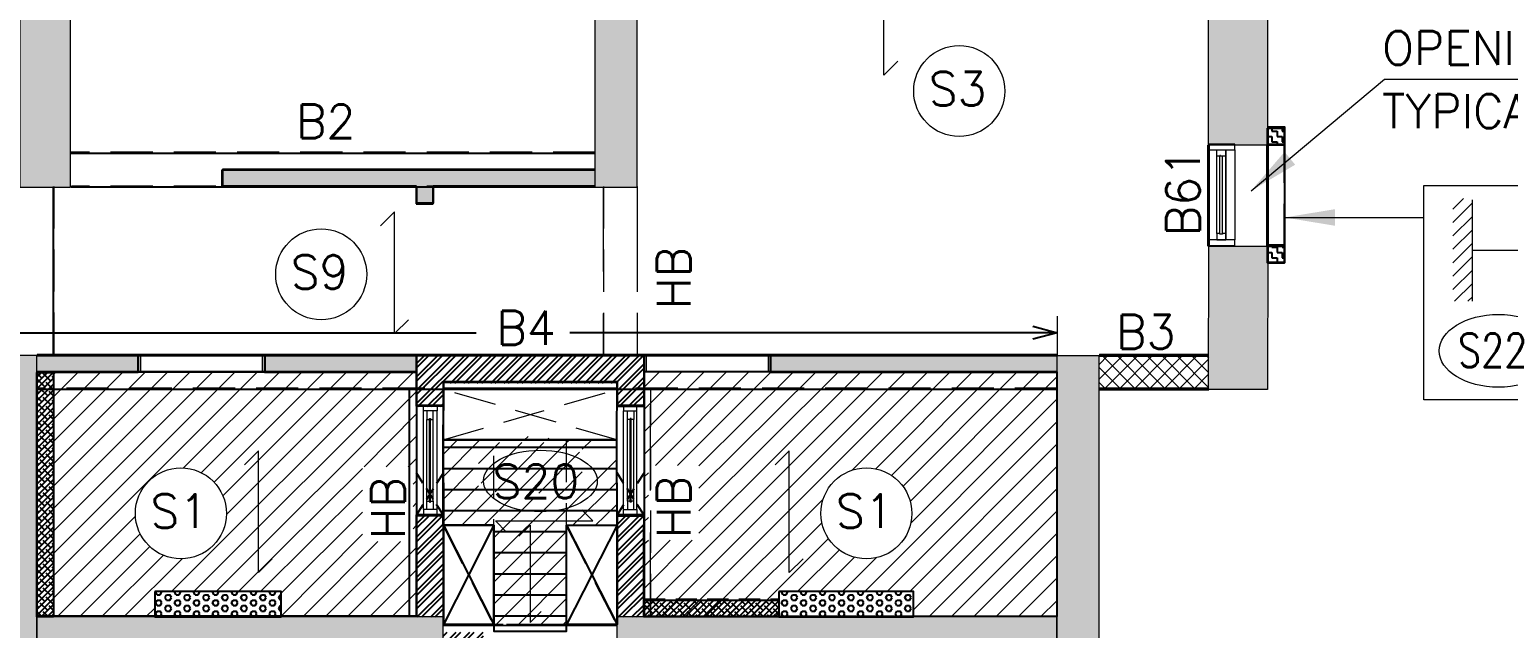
# Model space of a CAD drawing. Header units: millimetres. Extents: x 1181448 to 1317632, y -5734806 to -5633961.
# Drawn here: x 1298547 to 1307318, y -5698325 to -5694772 of the extents above; entities that cross this region are included whole.
import ezdxf

# ---------------------------------------------------------------- set-up
doc = ezdxf.new("R2010")
doc.units = ezdxf.units.MM
doc.header["$LTSCALE"] = 1000
doc.header["$MEASUREMENT"] = 0
for name, pattern in [('1', [0]), ('2BHK-A - BACK$0$HIDDEN', [0.375, 0.25, -0.125]), ('AUDIT_D_120904163729-0', [0]), ('DASHED', [0.75, 0.5, -0.25]), ('HIDDEN', [0.375, 0.25, -0.125]), ('T 10_TYPICAL ELEVATION$0$AUDIT_D_120904163729-0', [0]), ('T8(T9 IS SIMILAR) - TYPICAL FLOOR ELEVATION$0$AUDIT_D_120904163729-0', [0]), ('T8(T9 IS SIMILAR) - TYPICAL FLOOR ELEVATION$0$HIDDEN', [0.375, 0.25, -0.125]), ('T8(T9 IS SIMILAR)$0$$0$HIDDEN', [0.375, 0.25, -0.125]), ('T8(T9 IS SIMILAR)$0$HIDDEN', [0.375, 0.25, -0.125])]:
    doc.linetypes.add(name, pattern=pattern)
doc.layers.get('0').update_dxf_attribs({"linetype": 'AUDIT_D_120904163729-0'})
for name, color, linetype in [('100 MM THK. NON-STRUCTURAL WALL', 134, 'Continuous'), ('100 MM THK. NON-STRUCTURAL WALL FOR LEDGE WALL BELOW WASHBASIN COUNTER', 47, 'Continuous'), ('150 MM THK. BLOCK WORK.', 223, 'Continuous'), ('2BHK-A - BACK$0$A-TOI SUNK 50MM', 8, 'Continuous'), ('2BHK-A - BACK$0$CUT-OUT', 49, 'Continuous'), ('2BHK-A - BACK$0$LEDGE WALL', 5, 'Continuous'), ('A_dim', 1, 'Continuous'), ('S-BEAM', 20, 'Continuous'), ('SCPL-BEAMS NO.', 7, 'Continuous'), ('T 10_TYPICAL ELEVATION$0$A-WALL-FEATURES', 6, 'T 10_TYPICAL ELEVATION$0$AUDIT_D_120904163729-0'), ('T8(T9 IS SIMILAR) - TYPICAL FLOOR ELEVATION$0$A-WALL-FEATURES', 6, 'T8(T9 IS SIMILAR) - TYPICAL FLOOR ELEVATION$0$AUDIT_D_120904163729-0'), ('T8(T9 IS SIMILAR)$0$S-BEAM', 20, 'T8(T9 IS SIMILAR)$0$$0$HIDDEN'), ('TYPICAL FLOOR ARCH', 251, 'AUDIT_D_120904163729-0')]:
    doc.layers.add(name, color=color, linetype=linetype)
for name, color, linetype, lineweight in [('160 THK. STRUCT WALL', 7, 'Continuous', 15), ('200 THK. NON-STRUCT WALL -1', 6, 'Continuous', 15), ('2BHK-A - BACK$0$a-TOI-fixtures', 251, 'Continuous', 0), ('2BHK-A - BACK$0$A-WALL- 160', 6, 'Continuous', 30), ('2BHK-A - BACK$0$Ventilator', 5, 'Continuous', 0), ('2BHK-A - BACK$0$Window', 4, 'Continuous', 20), ('S-CUTOUT', 8, 'Continuous', 15), ('S-HATCH', 8, 'Continuous', 9), ('SCPL BEAM', 20, 'Continuous', 13), ('SCPL_DIM', 9, 'Continuous', 5), ('SCPL_SLAB MARK', 72, 'Continuous', 20), ('T8(T9 IS SIMILAR)$0$SCPL BEAM', 191, 'T8(T9 IS SIMILAR)$0$$0$HIDDEN', 13)]:
    doc.layers.add(name, color=color, linetype=linetype, lineweight=lineweight)
for name, color, linetype, true_color in [('160MM THK.NON-STRUCTURAL WALLS', 7, 'Continuous', 0xea7b62), ('WALL - 0.16 thk STRUCTURAL', 7, '1', 0x24ffc8), ('WALL - 0.20 thk STRUCTURAL', 7, 'Continuous', 0xa60727)]:
    doc.layers.add(name, color=color, linetype=linetype, true_color=true_color)
doc.layers.add('WALL OPENING', color=7, linetype='Continuous', lineweight=40, true_color=0xe6e600)
doc.styles.add('ROMANS', font='romans.shx', dxfattribs={"width": 0.85})
doc.styles.add('SCPL', font='romans.shx')
doc.dimstyles.new('SCPL', dxfattribs={"dimscale": 0, "dimtxt": 300, "dimasz": 300, "dimexe": 100, "dimexo": 200, "dimgap": 150, "dimtad": 0, "dimdec": 0, "dimzin": 1, "dimdsep": 46, "dimtxsty": 'SCPL', "dimcen": 150, "dimclrd": 1, "dimclre": 2, "dimclrt": 5, "dimadec": 3, "dimazin": 0, "dimtfac": 1, "dimtdec": 0, "dimtofl": 0, "dimtmove": 2, "dimatfit": 3, "dimfxl": 0, "dimtolj": 1, "dimtzin": 0, "dimlwd": 15, "dimlwe": 13, "dimarcsym": 0})
doc.dimstyles.new('SCPL-DIM-150', dxfattribs={"dimscale": 100, "dimtxt": 2.25, "dimasz": 1.45, "dimexe": 1, "dimexo": 1, "dimgap": 1, "dimtad": 1, "dimdec": 0, "dimzin": 0, "dimdsep": 46, "dimtxsty": 'ROMANS', "dimblk": 'OPEN30', "dimcen": 0.09, "dimclrd": 256, "dimclre": 256, "dimclrt": 7, "dimadec": 0, "dimazin": 0, "dimtfac": 1, "dimtdec": 0, "dimtofl": 0, "dimtmove": 0, "dimatfit": 3, "dimldrblk": 'OPEN30', "dimfxl": 1, "dimtolj": 1, "dimtzin": 0, "dimarcsym": 0})
pattern_1 = [(45, (-19851.51455706358, -9013.513251274824), (-17.67766952966369, 17.67766952966369), []), (135, (-19851.51455706358, -9013.513251274824), (-53.03300858899106, 17.67766952966369), [62.5, -37.5])]
pattern_2 = [(45.00000000000001, (-1203933.583910257, 5720355.632470995), (-39.77475644174329, 39.7747564417433), []), (45.00000000000001, (-1203907.067405999, 5720355.632470995), (-39.77475644174329, 39.7747564417433), [])]
pattern_3 = [(9.213864076586625e-15, (-1203933.583910257, 5720355.632470995), (0, 32.47595264191645), [18.75, -37.5]), (119.9999999999999, (-1203933.583910257, 5720355.632470995), (-28.125, -16.23797632095822), [18.74999999999994, -37.49999999999988]), (59.99999999999999, (-1203914.833910257, 5720355.632470995), (-28.125, 16.23797632095823), [18.75, -37.5])]
pattern_4 = [(45, (206689697.0589429, 159341505.5749756), (-66.29126073623883, 66.29126073623884), [])]

# ---------------------------------------------------------------- blocks, each defined once
blk = doc.blocks.new('2BHK-A - BACK$0$V1')
at = {"layer": '2BHK-A - BACK$0$Ventilator'}
for p, q in [((1139453.9029181, -5700057.068097493), (1140103.9029181, -5700057.068097493)), ((1139453.9029181, -5700217.068097493), (1140103.9029181, -5700217.068097493))]:
    blk.add_line(p, q, dxfattribs=at)
at = {"layer": '2BHK-A - BACK$0$Ventilator', "color": 8}
for p, q in [((1139486.9029181, -5700094.568097493), (1140070.9029181, -5700094.568097493)), ((1139536.9029181, -5700118.318097493), (1140020.9029181, -5700118.318097493)), ((1139536.9029181, -5700155.818097493), (1140020.9029181, -5700155.818097493)), ((1139486.9029181, -5700174.568097493), (1140070.9029181, -5700174.568097493))]:
    blk.add_line(p, q, dxfattribs=at)
at = {"layer": '2BHK-A - BACK$0$Ventilator', "color": 5}
for p, q in [((1139536.9029181, -5700134.068097493), (1140020.9029181, -5700134.068097493)), ((1139536.9029181, -5700140.068097493), (1140020.9029181, -5700140.068097493))]:
    blk.add_line(p, q, dxfattribs=at)
at = {"layer": '2BHK-A - BACK$0$Ventilator', "color": 4}
for points in [[(1139453.9029181, -5700094.568097493), (1139486.9029181, -5700094.568097493), (1139486.9029181, -5700174.568097493), (1139453.9029181, -5700174.568097493)], [(1139536.9029181, -5700134.068097493), (1139536.9029181, -5700118.318097493), (1139486.9029181, -5700118.318097493), (1139486.9029181, -5700155.818097493), (1139536.9029181, -5700155.818097493), (1139536.9029181, -5700140.068097493), (1139530.9029181, -5700140.068097493), (1139530.9029181, -5700134.068097493)], [(1140020.9029181, -5700134.068097493), (1140020.9029181, -5700118.318097493), (1140070.9029181, -5700118.318097493), (1140070.9029181, -5700155.818097493), (1140020.9029181, -5700155.818097493), (1140020.9029181, -5700140.068097493), (1140026.9029181, -5700140.068097493), (1140026.9029181, -5700134.068097493)], [(1140103.9029181, -5700094.568097493), (1140070.9029181, -5700094.568097493), (1140070.9029181, -5700174.568097493), (1140103.9029181, -5700174.568097493)]]:
    blk.add_lwpolyline(points, close=True, dxfattribs=at)
blk = doc.blocks.new('GGS')
at = {"layer": '2BHK-A - BACK$0$CUT-OUT', "linetype": 'ByBlock'}
h = blk.add_hatch(dxfattribs=at)
h.set_pattern_fill('ANSI31', color=8, scale=1000, angle=135)
h.set_pattern_definition([(180, (4.656612873077393e-09, 0), (-2.131628207280301e-14, -125), [])])
h.paths.add_polyline_path([(-206560741.4006249, -159296087.6287505), (-206561771.3030983, -159296087.6287505), (-206561768.9462488, -159296593.5370056), (-206561469.7474591, -159296593.5370056), (-206561469.7474588, -159297223.1114444), (-206561039.8444121, -159297223.1114444), (-206561039.0432788, -159296593.5370027), (-206560739.8444014, -159296593.5370056)])
at = {"color": 8, "linetype": '2BHK-A - BACK$0$HIDDEN', "ltscale": 0.3}
for p, q in [((-206561769.5271991, -159296282.9310749, 0.6104387995018037), (-206561929.5271991, -159296532.9310749)), ((-206561769.5271991, -159296533.0330442), (-206561929.5271991, -159296282.9310749, 0.6104387995018037)), ((-206560579.6247257, -159296282.9310749, 0.6104387995018037), (-206560739.6247257, -159296532.9310749)), ((-206560579.6247257, -159296533.0330442), (-206560739.6247257, -159296282.9310749, 0.6104387995018037))]:
    blk.add_line(p, q, dxfattribs=at)
at = {"layer": '2BHK-A - BACK$0$A-TOI SUNK 50MM', "color": 8}
for p, q in [((-206562829.2544617, -159295582.9305844), (-206563579.2544617, -159295582.9305844)), ((-206559829.6247257, -159295582.9305844), (-206560579.6247257, -159295582.9305844)), ((-206562829.2544617, -159295682.9305844), (-206563579.2544617, -159295682.9305844)), ((-206559829.6247257, -159295682.9305844), (-206560579.6247257, -159295682.9305844))]:
    blk.add_line(p, q, dxfattribs=at)
for points in [[(-206564179.277565, -159295682.9305844), (-206561929.5271991, -159295682.9305844), (-206561929.5271991, -159297133.3812493), (-206564179.7150141, -159297133.3812493)], [(-206558129.598855, -159295682.9305844), (-206560579.6247257, -159295682.9305844), (-206560579.6247257, -159297132.9301992), (-206558129.598855, -159297132.9300584)]]:
    blk.add_lwpolyline(points, close=True, dxfattribs=at)
at = {"layer": '2BHK-A - BACK$0$a-TOI-fixtures', "color": 8, "elevation": 0.6104387995018037}
for points in [[(-206563564.2544617, -159295682.9305844), (-206563564.2544617, -159295582.9305844), (-206563579.2544617, -159295582.9305844), (-206563579.2544617, -159295682.9305844)], [(-206562829.2544617, -159295682.9305844), (-206562829.2544617, -159295582.9305844), (-206562844.2544617, -159295582.9305844), (-206562844.2544617, -159295682.9305844)]]:
    blk.add_lwpolyline(points, close=True, dxfattribs=at)
at = {"layer": '2BHK-A - BACK$0$a-TOI-fixtures', "color": 8}
for points in [[(-206560564.6247257, -159295682.9305844), (-206560564.6247257, -159295582.9305844), (-206560579.6247257, -159295582.9305844), (-206560579.6247257, -159295682.9305844)], [(-206559829.6247257, -159295682.9305844), (-206559829.6247257, -159295582.9305844), (-206559844.6247257, -159295582.9305844), (-206559844.6247257, -159295682.9305844)]]:
    blk.add_lwpolyline(points, close=True, dxfattribs=at)
at = {"layer": '2BHK-A - BACK$0$A-WALL- 160', "color": 8, "linetype": 'ByBlock'}
for p, q in [((-206560870.0643615, -159294482.9311752), (-206563079.6106684, -159294482.9305844)), ((-206563079.6106684, -159294582.9305844), (-206563079.6106684, -159294482.9305844)), ((-206561929.5271991, -159294582.9305844), (-206563079.6106684, -159294582.9305844)), ((-206561929.5271991, -159294582.9305844), (-206561929.5271991, -159294682.9305844)), ((-206560870.0655416, -159294582.9311752), (-206561829.5271991, -159294582.9305844)), ((-206561829.5271991, -159294682.9305844), (-206561829.5271991, -159294582.9305844)), ((-206561929.5271991, -159294682.9305844), (-206561829.5271991, -159294682.9305844)), ((-206563579.2544617, -159295582.9305844), (-206564179.2777588, -159295582.9305844)), ((-206563579.2544617, -159295582.9305844), (-206563579.2544617, -159295682.9305844)), ((-206561769.5271991, -159295582.9305844), (-206562829.2544617, -159295582.9305844)), ((-206562829.2544617, -159295582.9305844), (-206562829.2544617, -159295682.9305844)), ((-206560579.6247257, -159295582.9305844), (-206561929.5271991, -159295582.9305844)), ((-206561929.5271991, -159295582.9305844), (-206561929.5271991, -159295882.9310749)), ((-206560579.6247257, -159295582.9305844), (-206560579.6247257, -159295882.9310749)), ((-206558129.5990488, -159295582.9305844), (-206559829.6247257, -159295582.9305844)), ((-206559829.6247257, -159295582.9305844), (-206559829.6247257, -159295682.9305844)), ((-206557229.5598727, -159295582.9305844), (-206557879.282561, -159295582.931355)), ((-206563579.2544617, -159295682.9305844), (-206564179.2762079, -159295682.9305844)), ((-206561929.5271991, -159295682.9305844), (-206562829.2544617, -159295682.9305844)), ((-206558129.5990488, -159295682.9305844), (-206559829.6247257, -159295682.9305844)), ((-206561769.5271991, -159295742.9305844), (-206561769.5271991, -159295882.9310749)), ((-206560739.6247257, -159295742.9305844), (-206561769.5271991, -159295742.9305844)), ((-206560739.6247257, -159295742.9305844), (-206560739.6247257, -159295882.9310749)), ((-206557229.5195921, -159295782.9301992), (-206557879.2770747, -159295782.9309697)), ((-206561769.5271991, -159295882.9310749), (-206561929.5271991, -159295882.9310749)), ((-206560739.6247257, -159295882.9310749), (-206560579.6247257, -159295882.9310749)), ((-206561929.5271991, -159296532.9310749), (-206561929.527784, -159297132.9798238)), ((-206561769.5271991, -159296532.9310749), (-206561929.5271991, -159296532.9310749)), ((-206561769.5271991, -159296532.9310749), (-206561769.527784, -159297132.9827732)), ((-206560739.6247257, -159296532.9310749), (-206560739.6253106, -159297132.9006745)), ((-206560739.6247257, -159296532.9310749), (-206560579.6247257, -159296532.9310749)), ((-206560579.6247257, -159296532.9310749), (-206560579.6253106, -159297132.9025463))]:
    blk.add_line(p, q, dxfattribs=at)
at = {"layer": '2BHK-A - BACK$0$CUT-OUT', "color": 8}
for p, q in [((-206560739.8443059, -159295782.4852803), (-206561769.7468748, -159295782.4877656)), ((-206561469.832128, -159297182.9301992, 1.294489900648925), (-206561769.4951734, -159297182.9301992))]:
    blk.add_line(p, q, dxfattribs=at)
blk.add_lwpolyline([(-206560739.6247257, -159295742.9305845), (-206561769.7468748, -159295742.9305845), (-206561771.4129362, -159296087.6287505), (-206560741.290787, -159296087.6287505)], close=True, dxfattribs=at)
at = {"layer": '2BHK-A - BACK$0$CUT-OUT', "color": 8, "elevation": 0.6472449503244625}
for points in [[(-206560741.4006249, -159296087.6287505), (-206561771.3030983, -159296087.6287505), (-206561768.9462488, -159296593.5370056), (-206561469.7474591, -159296593.5370056), (-206561469.7474588, -159297223.1114444), (-206561039.8444121, -159297223.1114444), (-206561039.0432788, -159296593.5370027), (-206560739.8444014, -159296593.5370056)], [(-206561469.727391, -159296593.5382055), (-206561769.527784, -159296593.5382055), (-206561769.527784, -159297182.9301992), (-206561469.727391, -159297182.9301992)], [(-206561039.0432788, -159296593.5370056), (-206560739.8444014, -159296593.5370056), (-206560739.8444014, -159297182.9301992), (-206561039.0432788, -159297182.9301992)]]:
    blk.add_lwpolyline(points, close=True, dxfattribs=at)
at = {"layer": '2BHK-A - BACK$0$CUT-OUT', "color": 8}
for points, elevation in [([(-206561768.9463242, -159296593.5368469), (-206561469.832128, -159297182.9301992)], 1.294489900648925), ([(-206561469.7474486, -159296593.5367321), (-206561768.8616448, -159297182.9301992)], 1.294489900648925), ([(-206561039.043277, -159296593.5370065), (-206560739.5926999, -159297182.9301992)], 0.6472449503244625), ([(-206560739.8444014, -159296593.5368916), (-206561038.9585976, -159297182.9301992)], 0.6472449503244625)]:
    blk.add_lwpolyline(points, dxfattribs=dict(at, elevation=elevation))
at = {"layer": '2BHK-A - BACK$0$LEDGE WALL', "color": 8, "linetype": '2BHK-A - BACK$0$HIDDEN', "ltscale": 0.5}
for p, q in [((-206564079.7150141, -159297133.3812493), (-206564079.7150141, -159295682.9305844)), ((-206560579.6253106, -159297032.9025463), (-206559779.6253106, -159297032.9025463))]:
    blk.add_line(p, q, dxfattribs=at)
at = {"layer": '2BHK-A - BACK$0$Window', "color": 8, "lineweight": 13}
for p, q in [((-206557230.0978113, -159294900.3806193, 1.245021752360742e-09), (-206557230.0993404, -159294366.3767324)), ((-206557183.4463667, -159294862.8806491, 1.245015868178712e-09), (-206557183.4450942, -159294366.3767324)), ((-206557130.0804874, -159294433.56573), (-206557130.099099, -159294366.3766994)), ((-206557076.7725776, -159294366.3767324), (-206557076.7739463, -159294900.3806193, 1.244992553495194e-09)), ((-206557164.8628131, -159294862.8805863, 1.245011871375823e-09), (-206557164.842483, -159294403.8764115)), ((-206557148.6828131, -159294862.8805863, 1.245008318662144e-09), (-206557148.662483, -159294403.8764115)), ((-206557130.079391, -159294403.8764444), (-206557130.0997211, -159294900.3806193, 1.245004210836953e-09)), ((-206557130.0994798, -159294862.8805863, 1.245004210836953e-09), (-206557130.0791497, -159294403.8764115))]:
    blk.add_line(p, q, dxfattribs=at)
for points, elevation in [([(-206557076.7735655, -159294366.3767324), (-206557076.7735655, -159294333.3767324), (-206557230.0993404, -159294333.3767324), (-206557230.0993404, -159294366.3767324)], 1.244978009573572e-09), ([(-206557164.8424324, -159294403.8766994), (-206557183.4257657, -159294403.8766994), (-206557183.4257657, -159294366.3766994), (-206557130.099099, -159294366.3766994), (-206557130.099099, -159294403.8766994), (-206557160.3424324, -159294403.8766994), (-206557160.3424324, -159294399.3766994), (-206557164.8424324, -159294399.3766994)], 1.245007430483724e-09), ([(-206557076.7739463, -159294933.3806193), (-206557076.7739463, -159294900.3806193), (-206557230.0997211, -159294900.3806193), (-206557230.0997211, -159294933.3806193)], 1.244978009573572e-09), ([(-206557164.8630334, -159294862.8806491), (-206557183.4463667, -159294862.8806491), (-206557183.4463667, -159294900.3806491), (-206557130.0997001, -159294900.3806491), (-206557130.0997001, -159294862.8806491), (-206557148.6830334, -159294862.8806491), (-206557148.6830334, -159294867.3806491), (-206557164.8630334, -159294867.3806491)], 1.245007430483724e-09)]:
    blk.add_lwpolyline(points, close=True, dxfattribs=dict(at, elevation=elevation))
at = {"layer": 'T8(T9 IS SIMILAR) - TYPICAL FLOOR ELEVATION$0$A-WALL-FEATURES', "color": 8, "linetype": 'T8(T9 IS SIMILAR) - TYPICAL FLOOR ELEVATION$0$HIDDEN'}
blk.add_line((-206556879.9672971, -159294932.9295689), (-206556879.9672971, -159294332.9256821), dxfattribs=at)
at = {"layer": 'T8(T9 IS SIMILAR) - TYPICAL FLOOR ELEVATION$0$A-WALL-FEATURES', "color": 8}
blk.add_line((-206556779.5195921, -159294932.9295692), (-206556779.5195921, -159294332.9256823), dxfattribs=at)
at = {"layer": 'T8(T9 IS SIMILAR) - TYPICAL FLOOR ELEVATION$0$A-WALL-FEATURES', "color": 8, "linetype": 'ByBlock'}
for points in [[(-206556879.9672971, -159294232.9266845), (-206556879.9672971, -159294332.9256823), (-206556779.5195921, -159294332.9256823), (-206556779.5195921, -159294232.9266845)], [(-206556879.9672971, -159294932.9295692), (-206556879.9672971, -159295032.928567), (-206556779.5195921, -159295032.928567), (-206556779.5195921, -159294932.9295692)]]:
    blk.add_lwpolyline(points, close=True, dxfattribs=at)
at = {"layer": 'T8(T9 IS SIMILAR)$0$S-BEAM', "color": 8}
for p, q in [((-206560868.7125158, -159294383.1325487), (-206563980.0712218, -159294383.1484384)), ((-206564080.3071671, -159295582.4940005, 0.07161335200005503), (-206564080.3056751, -159294583.1039396)), ((-206560868.71514, -159294583.1325487), (-206563975.2100859, -159294583.1318479, -0.5074626234732182)), ((-206558130.2375157, -159295582.4789803), (-206564179.9403983, -159295582.4926875)), ((-206557880.2375159, -159295582.4877217, 0.07161335200005503), (-206557229.9033679, -159295582.4306339)), ((-206557880.05858, -159295582.5558648), (-206557229.7638806, -159295582.5209436, -0.133355857613493)), ((-206558130.237033, -159295782.4789803), (-206564179.9372966, -159295782.4935817)), ((-206557880.2199594, -159295782.4877209, 0.07161335200005503), (-206557229.8858115, -159295782.4306331)), ((-206561770.1714443, -159297182.2231063), (-206560740.2646875, -159297182.2981358))]:
    blk.add_line(p, q, dxfattribs=at)
at = {"layer": 'T8(T9 IS SIMILAR)$0$SCPL BEAM', "color": 8, "linetype": 'T8(T9 IS SIMILAR)$0$HIDDEN'}
for p, q in [((-206560820.359783, -159294583.1091161, -0.09401440865975698), (-206560820.3582993, -159295582.7633187, -0.09401440865975698)), ((-206560620.359783, -159294583.104422, -0.09401440865975698), (-206560620.3582993, -159295582.7630218, -0.09401440865975698)), ((-206561970.1718832, -159297132.2511803), (-206561970.1752852, -159295782.4886588)), ((-206561770.1718832, -159297132.2506762), (-206561770.1752852, -159295782.4881547)), ((-206560740.1421215, -159297132.1685789), (-206560740.1455234, -159295782.4855586)), ((-206560540.1421215, -159297132.1680748), (-206560540.1455234, -159295782.4850545))]:
    blk.add_line(p, q, dxfattribs=at)
at = {"layer": 'T8(T9 IS SIMILAR)$0$SCPL BEAM', "color": 8, "linetype": 'T8(T9 IS SIMILAR)$0$HIDDEN', "elevation": -0.2353262531564917}
blk.add_lwpolyline([(-206561471.3030983, -159296087.6287505), (-206561041.4006249, -159296087.6287505), (-206561040.6065563, -159297182.2762557), (-206561470.5090297, -159297182.2762557)], close=True, dxfattribs=at)
at = {"layer": '2BHK-A - BACK$0$A-WALL- 160', "color": 8, "linetype": 'ByBlock', "xscale": -1, "rotation": 270}
blk.add_blockref('2BHK-A - BACK$0$V1', (-200861712.4591016, -160435986.833993), dxfattribs=at)
at = {"layer": '2BHK-A - BACK$0$A-WALL- 160', "color": 8, "linetype": 'ByBlock', "rotation": 90}
blk.add_blockref('2BHK-A - BACK$0$V1', (-212260796.6928232, -160435986.833993), dxfattribs=at)
blk = doc.blocks.new('A$C5F94338C')
at = {"layer": 'WALL - 0.16 thk STRUCTURAL'}
h = blk.add_hatch(color=256, dxfattribs=at)
h.dxf.hatch_style = 1
h.paths.add_polyline_path([(24920.04814494704, 21710.00003652647), (25220.10474539851, 21709.99951689318), (25220.08324752306, 25919.49976538494), (24920.08324746345, 25919.49976538494)])
at = {"layer": 'WALL - 0.16 thk STRUCTURAL', "true_color": 0x1f57ff}
h = blk.add_hatch(color=160, dxfattribs=at)
h.dxf.hatch_style = 1
h.paths.add_polyline_path([(28329.99154790258, 21710.00055604056), (28580.04814829445, 21710.00003652647), (28580.14510734892, 25919.51431696489), (28330.14510734892, 25919.51431696489)])
h = blk.add_hatch(color=160, dxfattribs=at)
h.dxf.hatch_style = 1
h.paths.add_polyline_path([(24770.01945592021, 18910.29597930983), (25020.07605625247, 18910.29545979574), (25020.04814500664, 20710.00003652647), (24770.04814494704, 20710.00003652647)])
h = blk.add_hatch(color=160, dxfattribs=at)
h.dxf.hatch_style = 1
h.paths.add_polyline_path([(31070.01596000115, 18910.00055604056), (31320.07256033341, 18910.00003652647), (31320.04464902799, 20709.7046132572), (31070.04464902799, 20709.7046132572)])
h = blk.add_hatch(color=160, dxfattribs=at)
h.dxf.hatch_style = 1
h.paths.add_polyline_path([(25020.07217941736, 19160.27102743462), (25020.07605708693, 18910.2149062641), (27429.94394845818, 18910.24285619333), (27429.94394845818, 19160.24285607412)])
h = blk.add_hatch(color=160, dxfattribs=at)
h.dxf.hatch_style = 1
h.paths.add_polyline_path([(28460.01897206227, 19160.02363448218), (28460.01845254819, 18909.96703403071), (31070.01835098187, 18909.99310152605), (31070.01835098187, 19159.99310164526)])
at = {"layer": 'WALL - 0.20 thk STRUCTURAL'}
h = blk.add_hatch(color=256, dxfattribs=at)
h.dxf.hatch_style = 1
h.paths.add_polyline_path([(32319.74170330889, 21959.62999172881), (31969.69358847267, 21959.62939794734), (31970.00004021055, 25119.99944286421), (32320.04815498716, 25120.00003652647)])
h = blk.add_hatch(color=256, dxfattribs=at)
h.dxf.hatch_style = 1
h.paths.add_polyline_path([(32320.04814829398, 20510.00003652647), (31970.00003345776, 20509.999442745), (31970.30648519564, 21360.03688653186), (32320.35459997226, 21360.03748019412)])
at = {"layer": '160 THK. STRUCT WALL'}
for points in [[(24920.04814494704, 21710.00003652647), (25220.10474539851, 21709.99951689318), (25220.08324752306, 25919.49976538494), (24920.08324746345, 25919.49976538494)], [(28329.99154790258, 21710.00055604056), (28580.04814829445, 21710.00003652647), (28580.14510734892, 25919.51431696489), (28330.14510734892, 25919.51431696489)], [(32319.74170330889, 21959.62999172881), (31969.69358847267, 21959.62939794734), (31970.00004021055, 25119.99944286421), (32320.04815498716, 25120.00003652647)], [(32320.04814829398, 20510.00003652647), (31970.00003345776, 20509.999442745), (31970.30648519564, 21360.03688653186), (32320.35459997226, 21360.03748019412)], [(24770.01945592021, 18910.29597930983), (25020.07605625247, 18910.29545979574), (25020.04814500664, 20710.00003652647), (24770.04814494704, 20710.00003652647)], [(31070.01596000115, 18910.00055604056), (31320.07256033341, 18910.00003652647), (31320.04464902799, 20709.7046132572), (31070.04464902799, 20709.7046132572)], [(25020.07217941736, 19160.27102743462), (25020.07605708693, 18910.2149062641), (27429.94394845818, 18910.24285619333), (27429.94394845818, 19160.24285607412)], [(28460.01897206227, 19160.02363448218), (28460.01845254819, 18909.96703403071), (31070.01835098187, 18909.99310152605), (31070.01835098187, 19159.99310164526)]]:
    blk.add_lwpolyline(points, close=True, dxfattribs=at)
blk = doc.blocks.new('HS')
at = {"linetype": 'Continuous'}
for p, q in [((-9.277298414872346, 0), (9.277298414872346, 0)), ((-9.277298414872346, 0), (-7.155978071312347, -2.121320343559318)), ((9.277298414872346, 0), (7.155978071313255, 2.121320343559318))]:
    blk.add_line(p, q, dxfattribs=at)
blk = doc.blocks.new('One WAy')
at = {"xscale": -38.94666666665216, "yscale": 38.94666666665216, "zscale": 38.94666666665216, "rotation": 270}
blk.add_blockref('HS', (0, 0), dxfattribs=at)
blk = doc.blocks.new('*D111')
at = {"layer": 'T 10_TYPICAL ELEVATION$0$A-WALL-FEATURES', "color": 1, "lineweight": 15, "transparency": 16777216}
for p, q in [((-206690638.6278394, -159328776.0210487), (-206688538.5632933, -159328776.0210487)), ((-206684078.549582, -159328776.0210487), (-206687638.5632933, -159328776.0210487))]:
    blk.add_line(p, q, dxfattribs=at)
at = {"layer": 'T 10_TYPICAL ELEVATION$0$A-WALL-FEATURES', "color": 2, "lineweight": 13, "transparency": 16777216}
for p, q in [((-206690938.6278394, -159328925.9110802), (-206690938.6278394, -159328876.0210487)), ((-206683778.549582, -159328926.0376376), (-206683778.549582, -159328876.0210487))]:
    blk.add_line(p, q, dxfattribs=at)
at = {"layer": 'T 10_TYPICAL ELEVATION$0$A-WALL-FEATURES', "color": 1, "transparency": 16777216}
for points in [[(-206690638.6278394, -159328726.0210487), (-206690638.6278394, -159328826.0210487), (-206690938.6278394, -159328776.0210487)], [(-206684078.549582, -159328726.0210487), (-206684078.549582, -159328826.0210487), (-206683778.549582, -159328776.0210487)]]:
    blk.add_solid(points, dxfattribs=at)
at = {"layer": 'T 10_TYPICAL ELEVATION$0$A-WALL-FEATURES', "color": 5, "transparency": 16777216, "insert": (-206688088.5632933, -159328776.0210487), "char_height": 300, "attachment_point": 5, "style": 'SCPL'}
blk.add_mtext('\\A1;  ', dxfattribs=at)
blk = doc.blocks.new('A$C42226032')
at = {"layer": 'SCPL_SLAB MARK'}
h = blk.add_hatch(dxfattribs=at)
h.set_pattern_fill('ANSI31', color=256, scale=0.2, angle=90)
h.set_pattern_definition([(135, (-48.78957498450661, -510.3908649645549), (-0.0176776695296637, -0.0176776695296637), [])])
h.paths.add_polyline_path([(-0.1371932203806165, -0.2348310001494669), (-0.1371932203806165, -0.2863041816063232), (0.1336667771734425, -0.2863041816063232), (0.1336667771734425, -0.2348310001494669)])
for p, q in [((0, 0), (0, -0.2348310001494669)), ((0, -1.99e-13), (-0.047252589632194, -0.0980868399981034)), ((0.047252589632194, -0.0980868399981034), (0, -1.99e-13)), ((0.1336667771734425, -0.2348310001494669), (-0.1336667771734425, -0.2348310001494669))]:
    blk.add_line(p, q, dxfattribs=at)
blk = doc.blocks.new('_Open30')
at = {"color": 0, "linetype": 'ByBlock', "lineweight": -2}
for p, q in [((-1, 0.26794919), (0, 0)), ((0, 0), (-1, -0.26794919)), ((0, 0), (-1, 0))]:
    blk.add_line(p, q, dxfattribs=at)
blk = doc.blocks.new('A$C73fda794')
at = {"layer": '100 MM THK. NON-STRUCTURAL WALL', "linetype": 'ByBlock'}
h = blk.add_hatch(dxfattribs=at)
h.set_pattern_fill('ZIGZAG', color=256, scale=250)
h.set_pattern_definition([(9.213864076586625e-15, (-1203933.803585917, 5720356.083135813), (31.25, 31.25), [31.25, -31.25]), (90, (-1203902.553585917, 5720356.083135813), (-31.25, 31.25), [31.25, -31.25])])
h.paths.add_polyline_path([(11968.85341593623, 14055.76883235574), (10268.82773903012, 14055.76883235574), (10268.82773903012, 13955.76883235574), (11968.85341593623, 13955.76883235574)])
h.paths.add_polyline_path([(9228.386923104525, 15055.7682415545), (9228.386949837208, 15155.7682415545), (7018.841796368361, 15155.76883235574), (7018.841796368361, 15055.76857256889), (8168.925265580416, 15055.76883235574), (8168.925265580416, 14955.76883235574), (8268.925265580416, 14955.76883235574), (8268.925327152014, 15055.76883235574)])
h.paths.add_polyline_path([(8168.925265580416, 13955.76883235574), (7269.198003023863, 13955.76883235574), (7269.198003023863, 14055.76883235574), (8168.925265580416, 14055.76883235574)])
h.paths.add_polyline_path([(6519.198003023863, 14055.76883235574), (5919.176256805658, 14055.76883235574), (5919.176256805658, 13955.76883235574), (6519.198003023863, 13955.76883235574)])
h.paths.add_polyline_path([(3718.900265306234, 11606.08346825838), (3618.900265306234, 11606.08346825838), (3618.900265306234, 12355.76963078976), (3718.900265306234, 12355.76963078976)])
h.paths.add_polyline_path([(3718.900265306234, 10706.08346825838), (3618.900265306234, 10706.08346825838), (3618.900265306234, 9806.174300342798), (3718.900265306234, 9806.174300342798)])
h.paths.add_polyline_path([(8468.992033958435, 11755.08346825838), (8353.957799226046, 11755.08354911208), (8353.923462837934, 11655.08347386122), (8569.026666253805, 11655.08346825838), (8568.99055492878, 12255.76846954226), (8468.990555047989, 12255.76996871829)])
h.paths.add_polyline_path([(5818.932875990868, 19165.76883235574), (5183.900265306234, 19165.76883235574), (5183.900265306234, 19265.76883235574), (5818.932875990868, 19265.76883235574)])
h = blk.add_hatch(dxfattribs=at)
h.set_pattern_fill('ZIGZAG', color=256, scale=250)
h.set_pattern_definition([(270, (32757.78543749452, 8375.055342972279), (31.24999999999999, -31.25000000000001), [31.25, -31.25]), (0, (32757.78543749452, 8343.805342972279), (31.25000000000001, 31.24999999999999), [31.25, -31.25])])
h.paths.add_polyline_path([(13218.48516759276, 15405.77273225784), (13218.48516759276, 15305.77373445034), (13318.93287265301, 15305.77373445034), (13318.93287265301, 15405.77273225784)])
h.paths.add_polyline_path([(13218.48516759276, 14705.76984760165), (13218.48516759276, 14605.77084982395), (13318.93287265301, 14605.77084982395), (13318.93287265301, 14705.76984760165)])
at = {"layer": '100 MM THK. NON-STRUCTURAL WALL FOR LEDGE WALL BELOW WASHBASIN COUNTER'}
h = blk.add_hatch(dxfattribs=at)
h.set_pattern_fill('ANSI38', color=256, scale=200)
h.set_pattern_definition(pattern_1)
h.paths.add_polyline_path([(5919.176256805658, 12505.31816753745), (6018.73745059967, 12505.31816753745), (6018.73745059967, 13955.76883235574), (5919.176256805658, 13955.76883235574)])
h = blk.add_hatch(dxfattribs=at)
h.set_pattern_fill('ANSI38', color=256, scale=200)
h.set_pattern_definition(pattern_1)
h.paths.add_polyline_path([(9518.827251583338, 12605.79687052965), (9518.827251583338, 12506.08633574843), (10318.82715409994, 12506.08633574843), (10318.82715409994, 12605.79687052965)])
at = {"layer": '150 MM THK. BLOCK WORK.', "linetype": 'ByBlock'}
h = blk.add_hatch(dxfattribs=at)
h.set_pattern_fill('HEX', color=256, scale=150)
h.set_pattern_definition(pattern_3)
h.paths.add_polyline_path([(6818.925876945257, 12505.32021927834), (6618.926131099463, 12505.31611579657), (6618.924400091171, 12656.05359977484), (7368.924679219723, 12656.05352059007), (7368.924682110548, 12505.76423600316), (6818.925888925791, 12505.76667782664)])
h = blk.add_hatch(dxfattribs=at)
h.set_pattern_fill('HEX', color=256, scale=150)
h.set_pattern_definition(pattern_3)
h.paths.add_polyline_path([(10318.82715409994, 12656.08633574843), (10318.82715409994, 12506.08633574843), (11118.82715409994, 12506.08633574843), (11118.82715409994, 12656.08633574843)])
at = {"layer": '160MM THK.NON-STRUCTURAL WALLS', "linetype": 'ByBlock'}
h = blk.add_hatch(dxfattribs=at)
h.set_pattern_fill('ANSI32', color=256, scale=150)
h.set_pattern_definition([(45.00000000000001, (-1203933.616520941, 5720353.082844198), (-39.77475644174329, 39.7747564417433), []), (45.00000000000001, (-1203907.100016683, 5720353.082844198), (-39.77475644174329, 39.7747564417433), [])])
h.paths.add_polyline_path([(8328.95729136467, 12255.76921761036), (8569.023165613413, 12256.06813716888), (8569.023165613413, 12416.06813716888), (8328.95729136467, 12416.06813716888)])
h.paths.add_polyline_path([(9518.860349714756, 13753.21871513128), (9518.860349714756, 14053.2192055285), (8168.957876265049, 14053.2192055285), (8168.957876265049, 13753.21871513128), (8328.957876265049, 13753.21871513128), (8328.957876265049, 13893.2192055285), (9358.860349714756, 13893.2192055285), (9358.860349714756, 13753.21871513128)])
h = blk.add_hatch(dxfattribs=at)
h.set_pattern_fill('ANSI32', color=256, scale=150)
h.set_pattern_definition(pattern_2)
h.paths.add_polyline_path([(8328.925265580416, 13105.76834192872), (8168.924680709839, 13105.76834192872), (8168.924680709839, 12505.76921761036), (8328.925265580416, 12505.76921761036)])
h = blk.add_hatch(dxfattribs=at)
h.set_pattern_fill('ANSI32', color=256, scale=150)
h.set_pattern_definition(pattern_2)
h.paths.add_polyline_path([(9358.827739030123, 13105.76834192872), (9518.827739030123, 13105.76834192872), (9518.827739030123, 12505.76921761036), (9358.827739030123, 12505.76921761036)])
at = {"layer": '200 THK. NON-STRUCT WALL -1', "linetype": 'ByBlock'}
h = blk.add_hatch(dxfattribs=at)
h.set_pattern_fill('ANSI37', color=256, scale=500)
h.set_pattern_definition([(45.00000000000001, (-1203933.583910257, 5720355.632470995), (-44.19417382415921, 44.19417382415922), []), (135, (-1203933.583910257, 5720355.632470995), (-44.19417382415922, -44.19417382415921), [])])
h.paths.add_polyline_path([(12868.62928023934, 13855.76883235574), (12219.16990369558, 13855.76883235574), (12219.16990369558, 14055.76806181669), (12868.62928023934, 14055.76806181669)])
at = {"layer": 'S-HATCH'}
h = blk.add_hatch(dxfattribs=at)
h.set_pattern_fill('ANSI31', color=256, scale=750)
h.set_pattern_definition(pattern_4)
edge = h.paths.add_edge_path(flags=16)
edge.add_arc((6773.538478940725, 13119.97743552923), 269.8868610858917, 0, 360)
h.paths.add_polyline_path([(6571.155671685934, 12983.38281616569), (6937.822338342667, 12983.38281616569), (6937.822338342667, 13283.38281616569), (6571.155671685934, 13283.38281616569)], flags=0)
h.paths.add_polyline_path([(8151.248551428318, 12953.85787206888), (8151.248551428318, 13396.71501493454), (7851.248551428318, 13396.71501493454), (7851.248551428318, 12953.85787206888)], flags=16)
h.paths.add_polyline_path([(7368.924680680037, 12656.05352059007), (7368.924680650234, 12505.79874226451), (8168.925265550613, 12505.79874229431), (8168.925265550613, 13955.76883232594), (6018.73745059967, 13955.52854496241), (6018.73745059967, 12505.55845493078), (6618.926635473967, 12505.79874226451), (6618.923886865377, 12656.05359977484)])
h = blk.add_hatch(dxfattribs=at)
h.set_pattern_fill('ANSI31', color=256, scale=750)
h.set_pattern_definition(pattern_4)
edge = h.paths.add_edge_path(flags=16)
edge.add_arc((10838.74302709103, 13119.97743552923), 269.8868610858917, 0, 360)
h.paths.add_polyline_path([(10636.36021983624, 12983.38281616569), (11003.02688649297, 12983.38281616569), (11003.02688649297, 13283.38281616569), (10636.36021983624, 13283.38281616569)], flags=0)
h.paths.add_polyline_path([(9846.030460268259, 12961.01122778654), (9846.030460268259, 13403.8683706522), (9546.030460268259, 13403.8683706522), (9546.030460268259, 12961.01122778654)], flags=16)
h.paths.add_polyline_path([(11968.50957968831, 13955.76883235574), (9518.827739059925, 13955.73796883225), (9518.82773900032, 12505.79871502519), (11968.50957962871, 12505.80138656497)])
h.paths.add_polyline_path([(10318.82715407014, 12506.08633577824), (10318.82715409994, 12656.08633577824), (11118.82715407014, 12656.08633574843), (11118.82715409994, 12506.08633574843)], flags=16)
h = blk.add_hatch(dxfattribs=at)
h.set_pattern_fill('ANSI31', color=256, scale=750)
h.set_pattern_definition(pattern_4)
h.paths.add_polyline_path([(9058.983163237572, 13045.16121125221), (9358.433740258217, 13045.16121125221), (9358.611520379782, 13555.7641274035), (8328.705589920282, 13555.76672324538), (8328.902862221003, 13105.76834192872), (8328.925265580416, 13105.76834192872), (8328.925206512213, 13045.16241031885), (8628.124141186476, 13045.16241031885), (8628.124141186476, 12455.8224272728), (9058.983163237572, 12455.79103887081)])
edge = h.paths.add_edge_path()
edge.add_ellipse((8843.663156151772, 13393.33149769902), major_axis=(-337.599998652935, 0), ratio=0.5404940026340262, start_angle=0, end_angle=360)
h.paths.add_polyline_path([(8538.615221500397, 13240.49320262671), (9152.900935798883, 13240.49320262671), (9152.900935798883, 13540.49320262671), (8538.615221500397, 13540.49320262671)], flags=16)
at = {"layer": '100 MM THK. NON-STRUCTURAL WALL', "linetype": 'ByBlock'}
for p, q in [((9228.388103246689, 15155.7682415545, -0.004903704061870934), (7018.841796368361, 15155.76883235574, -0.004903704061870934)), ((7018.841796368361, 15055.76883235574, -0.004903704061870934), (7018.841796368361, 15155.76883235574, -0.004903704061870934)), ((8168.925265580416, 15055.76883235574, -0.004903704061870934), (7018.841796368361, 15055.76883235574, -0.004903704061870934)), ((8168.925265580416, 15055.76883235574, -0.004903704061870934), (8168.925265580416, 14955.76883235574, -0.004903704061870934)), ((9228.386923104525, 15055.7682415545, -0.004903704061870934), (8268.925265580416, 15055.76883235574, -0.004903704061870934)), ((8268.925265580416, 14955.76883235574, -0.004903704061870934), (8268.925265580416, 15055.76883235574, -0.004903704061870934)), ((8168.925265580416, 14955.76883235574, -0.004903704061870934), (8268.925265580416, 14955.76883235574, -0.004903704061870934)), ((6519.198003023863, 14055.76883235574, -0.004903704061870934), (5919.174705922604, 14055.76883235574, -0.004903704061870934)), ((6519.198003023863, 14055.76883235574, -0.004903704061870934), (6519.198003023863, 13955.76883235574, -0.004903704061870934)), ((7269.198003023863, 14055.76883235574, -0.004903704061870934), (7269.198003023863, 13955.76883235574, -0.004903704061870934)), ((11968.85341593623, 14055.76883235574, -0.004903704061870934), (10268.82773903012, 14055.76883235574, -0.004903704061870934)), ((10268.82773903012, 14055.76883235574, -0.004903704061870934), (10268.82773903012, 13955.76883235574, -0.004903704061870934)), ((6519.198003023863, 13955.76883235574, -0.004903704061870934), (5919.176256805658, 13955.76883235574, -0.004903704061870934)), ((8168.925265580416, 13955.76883235574, -0.004903704061870934), (7269.198003023863, 13955.76883235574, -0.004903704061870934)), ((11968.85341593623, 13955.76883235574, -0.004903704061870934), (10268.82773903012, 13955.76883235574, -0.004903704061870934))]:
    blk.add_line(p, q, dxfattribs=at)
at = {"layer": '100 MM THK. NON-STRUCTURAL WALL', "linetype": 'ByBlock', "elevation": -0.004903704061870934}
for points in [[(13218.48516759276, 15405.77273225784), (13218.48516759276, 15305.77373445034), (13318.93287265301, 15305.77373445034), (13318.93287265301, 15405.77273225784)], [(13218.48516759276, 14705.76984760165), (13218.48516759276, 14605.77084982395), (13318.93287265301, 14605.77084982395), (13318.93287265301, 14705.76984760165)]]:
    blk.add_lwpolyline(points, close=True, dxfattribs=at)
at = {"layer": '100 MM THK. NON-STRUCTURAL WALL FOR LEDGE WALL BELOW WASHBASIN COUNTER', "elevation": -0.004903704061870934}
for points in [[(6018.73745059967, 12505.31816753745), (5919.176256805658, 12505.31816753745), (5919.176256805658, 13955.76883235574), (6018.73745059967, 13955.76883235574)], [(9518.827251583338, 12605.79687052965), (10318.82715409994, 12605.79687052965), (10318.82715409994, 12506.08633574843), (9518.827251583338, 12506.08633574843)]]:
    blk.add_lwpolyline(points, close=True, dxfattribs=at)
at = {"layer": '150 MM THK. BLOCK WORK.', "elevation": -0.004903704061870934}
for points in [[(6618.92388689518, 12656.05359977484), (6618.926644295454, 12505.31611579657), (7368.924680680037, 12505.76423600316), (7368.924680680037, 12656.05352059007)], [(10318.82715409994, 12656.08633574843), (10318.82715409994, 12506.08633574843), (11118.82715409994, 12506.08633574843), (11118.82715409994, 12656.08633574843)]]:
    blk.add_lwpolyline(points, close=True, dxfattribs=at)
at = {"layer": '160MM THK.NON-STRUCTURAL WALLS', "linetype": 'ByBlock'}
for p, q in [((9518.827739030123, 14055.76883235574, -0.004903704061870934), (8168.925265580416, 14055.76883235574, -0.004903704061870934)), ((8168.925265580416, 14055.76883235574, -0.004903704061870934), (8168.925265580416, 13755.76834192872, -0.004903704061870934)), ((9518.827739030123, 14055.76883235574, -0.004903704061870934), (9518.827739030123, 13755.76834192872, -0.004903704061870934)), ((8328.925265580416, 13895.76883235574, -0.004903704061870934), (8328.925265580416, 13755.76834192872, -0.004903704061870934)), ((9358.827739030123, 13895.76883235574, -0.004903704061870934), (8328.925265580416, 13895.76883235574, -0.004903704061870934)), ((9358.827739030123, 13895.76883235574, -0.004903704061870934), (9358.827739030123, 13755.76834192872, -0.004903704061870934)), ((8328.925265580416, 13755.76834192872, -0.004903704061870934), (8168.925265580416, 13755.76834192872, -0.004903704061870934)), ((9358.827739030123, 13755.76834192872, -0.004903704061870934), (9518.827739030123, 13755.76834192872, -0.004903704061870934)), ((8168.925265580416, 13105.76834192872, -0.004903704061870934), (8168.924680680037, 12505.71959298849, -0.004903704061870934)), ((8328.925265580416, 13105.76834192872, -0.004903704061870934), (8168.925265580416, 13105.76834192872, -0.004903704061870934)), ((8328.925265580416, 13105.76834192872, -0.004903704061870934), (8328.924680680037, 12505.71664357185, -0.004903704061870934)), ((9358.827739030123, 13105.76834192872, -0.004903704061870934), (9358.827154099941, 12505.79874226451, -0.004903704061870934)), ((9358.827739030123, 13105.76834192872, -0.004903704061870934), (9518.827739030123, 13105.76834192872, -0.004903704061870934)), ((9518.827739030123, 13105.76834192872, -0.004903704061870934), (9518.827154099941, 12505.79687052965, -0.004903704061870934))]:
    blk.add_line(p, q, dxfattribs=at)
at = {"layer": '160MM THK.NON-STRUCTURAL WALLS'}
blk.add_line((9518.82720759511, 12556.08598175645, -0.004903704061870934), (9518.827464014292, 13054.41931509972, -0.004903704061870934), dxfattribs=at)
at = {"layer": '200 THK. NON-STRUCT WALL -1', "linetype": 'ByBlock'}
for p, q in [((12868.89259207249, 14055.76883235574, -0.004903704061870934), (12219.16990369558, 14055.76806181669, -0.004903704061870934)), ((12868.93287265301, 13855.76921761036, -0.004903704061870934), (12219.17538997531, 13855.76844707131, -0.004903704061870934))]:
    blk.add_line(p, q, dxfattribs=at)
at = {"layer": 'S-BEAM'}
for p, q in [((9228.487791776657, 15255.76824146509, -0.004903704061870934), (6117.129085749388, 15255.75235185027, -0.004903704091884231)), ((6018.391438484192, 14055.50649726391, 0.1172298682464663), (6018.392930477858, 15054.89655813575, 0.04561651624641132)), ((9228.485167592764, 15055.76824149489, -0.004903704061870934), (6121.990221649408, 15055.7689422667, -0.5123663275651024)), ((11968.45879262686, 14055.52070769668, 0.04561651627669702), (5918.755910009146, 14055.50700050592, 0.04561651624641132)), ((12218.45879247785, 14055.5119663775, 0.1172298682464663), (12868.79294040799, 14055.56905415654, 0.04561651627669702)), ((12218.63772839308, 14055.44382318854, 0.04561651624641132), (12868.93242773414, 14055.47874438763, -0.08773934136708171)), ((11968.45927533507, 13855.52070769668, 0.04561651627669702), (5918.759011775255, 13855.50610631704, 0.04561651624641132)), ((8128.706174820662, 12505.79874226451, 0.6423412462625915), (8128.706174820662, 13855.76715108752, 0.6423412462625915)), ((12218.47634890676, 13855.51196715236, 0.1172298682464663), (12868.8104968369, 13855.5690549314, 0.04561651627669702)), ((8328.61739295721, 12455.8442465663, -0.004903704031628431), (9358.524149775505, 12455.76921707392, -0.004903704061870934))]:
    blk.add_line(p, q, dxfattribs=at)
at = {"layer": 'S-CUTOUT', "color": 6}
for points, elevation in [([(9358.60806336999, 13555.76542532444), (8328.705589920282, 13555.76542532444), (8328.70558872819, 13855.76542532444), (9358.608062177896, 13855.76542532444)], 0.6423412462625915), ([(8628.124141186476, 13045.16241031885), (8328.67356416583, 13045.16241031885), (8328.67356416583, 12455.74774733186), (8628.124141186476, 12455.74774733186)], 1.289586196584194), ([(9358.433740258217, 13045.16121125221), (9058.983163237572, 13045.16121125221), (9058.983163237572, 12455.74654826522), (9358.433740258217, 12455.74654826522)], 1.289586196584194)]:
    blk.add_lwpolyline(points, close=True, dxfattribs=dict(at, elevation=elevation))
at = {"layer": 'S-HATCH', "linetype": 'HIDDEN'}
for p, q in [((9358.60806336999, 13555.76542532444, 0.6423412462625915), (8328.70558872819, 13855.76542532444, 0.6423412462625915)), ((8328.705589920282, 13555.76542532444, 0.6423412462625915), (9359.047415882349, 13855.76542532444, 0.6423412462625915)), ((8628.124141186476, 13045.16241031885, 1.289586196587054), (8327.921461462975, 12454.12036991119, 1.289586196587054)), ((8328.67356416583, 13045.16241031885, 1.289586196587054), (8628.876243889332, 12454.12036991119, 1.289586196587054)), ((9358.433740258217, 13045.16121125221, 1.289586196587054), (9058.231060534716, 12454.11917084455, 1.289586196587054)), ((9058.983163237572, 13045.16121125221, 1.289586196587054), (9359.185842961073, 12454.11917084455, 1.289586196587054))]:
    blk.add_line(p, q, dxfattribs=at)
at = {"layer": 'SCPL BEAM', "linetype": 'HIDDEN', "ltscale": 2}
for p, q in [((9278.485167592764, 15054.89138135314, -0.04839789241344801), (9278.486651271582, 14055.23717880249, -0.04839789241344801)), ((9478.485167592764, 15054.89607548714, -0.04839789241344801), (9478.486651271582, 14055.23747563362, -0.04839789241344801)), ((9358.608648270369, 12505.71664357185, 0.6423412462625915), (9358.612050324678, 13855.47916531563, 0.6423412462748042)), ((9558.608648270369, 12505.71613946557, 0.6423412462625915), (9558.612050324678, 13855.47866120934, 0.6423412462748042))]:
    blk.add_line(p, q, dxfattribs=at)
at = {"layer": 'SCPL_DIM'}
blk.add_line((11971.44746989012, 14055.77296727896, -0.004903704058279119), (11971.44746989012, 14289.17088025808, -0.004903704058279119), dxfattribs=at)
at = {"layer": 'SCPL_SLAB MARK', "color": 8, "elevation": 2.429622526359802}
blk.add_lwpolyline([(14144.76746967435, 15065.8538132906), (15070.69425877929, 15065.8538132906), (15070.69425877929, 13794.65316465497), (14144.76746967435, 13794.65316465497)], close=True, dxfattribs=at)
at = {"layer": 'SCPL_SLAB MARK'}
for centre in [(11389.30023211241, 15625.7131857574, -2.054477292359747e-06), (7605.50500702858, 14538.29595825076), (6773.538478940725, 13119.97743552923, -0.05052022030758963), (10838.74302709103, 13119.97743552923, -0.05052022030758963)]:
    blk.add_circle(centre, 269.8868610880397, dxfattribs=at)
for centre, major_axis, ratio in [((14588.13662862778, 14084.27533951402, 2.429621325064354), (-352.4160477519035, 0), 0.612891589853093), ((8905.529934853315, 13312.16282084584, 0.5964430732932788), (-337.599998652935, 0), 0.5404940026340262)]:
    blk.add_ellipse(centre, major_axis=major_axis, ratio=ratio, start_param=-1.570796326794897, end_param=4.71238898038469, dxfattribs=at)
at = {"layer": 'T 10_TYPICAL ELEVATION$0$A-WALL-FEATURES', "elevation": -0.004903704061871447}
blk.add_lwpolyline([(8328.925206035376, 13044.66697531939), (8328.705589920282, 13645.22909849882)], dxfattribs=at)
at = {"layer": 'T8(T9 IS SIMILAR) - TYPICAL FLOOR ELEVATION$0$A-WALL-FEATURES', "color": 8, "linetype": 'T8(T9 IS SIMILAR) - TYPICAL FLOOR ELEVATION$0$HIDDEN'}
blk.add_line((13318.93287265301, 14705.76984763145, -0.004903704061870948), (13318.93287265301, 15305.77373448014, -0.004903704061870948), dxfattribs=at)
at = {"layer": 'T8(T9 IS SIMILAR) - TYPICAL FLOOR ELEVATION$0$A-WALL-FEATURES', "linetype": 'ByBlock', "elevation": -0.004903704061870948}
for points in [[(13218.48516780138, 15405.77273228765), (13318.93287265301, 15405.77273228765), (13318.93287265301, 15305.77373448014), (13218.48516780138, 15305.77373448014)], [(13218.48516780138, 14705.76984763145), (13318.93287265301, 14705.76984763145), (13318.93287265301, 14605.77084982395), (13218.48516780138, 14605.77084982395)]]:
    blk.add_lwpolyline(points, close=True, dxfattribs=at)
at = {"layer": 'WALL OPENING', "linetype": 'DASHED', "ltscale": 150}
for p, q in [((12868.51224130392, 15305.47171422839, 0.04561651624641132), (12868.51224130392, 14705.46719783545, 0.04561651624641132)), ((13218.56035614014, 15305.47230800986, 0.04561651624641132), (13218.56035614014, 14705.46719783545, 0.04561651624641132))]:
    blk.add_line(p, q, dxfattribs=at)
at = {"layer": '160 THK. STRUCT WALL'}
blk.add_blockref('A$C5F94338C', (-19101.56298071146, -6654.230818927288, -0.004903704061870934), dxfattribs=at)
at = {"layer": 'SCPL_SLAB MARK', "xscale": -1}
blk.add_blockref('One WAy', (10943.15631726384, 16082.03646427393), dxfattribs=at)
at = {"layer": 'SCPL_SLAB MARK', "xscale": 2251.770066891658, "yscale": 2251.770066891658, "zscale": 2251.770066891658, "rotation": 269.9987816768055}
blk.add_blockref('A$C42226032', (14961.35838863254, 14679.24441239238, 0.0456165162456298), dxfattribs=at)
at = {"layer": 'SCPL_SLAB MARK', "color": 5, "xscale": -1}
for p in [(8040.036602914333, 14547.97042286396, 2.054477292359747e-06), (7232.75389406085, 13129.65190014243, -0.05051816583029727), (10380.57622432709, 13129.65190014243, -0.05051816583029727)]:
    blk.add_blockref('One WAy', p, dxfattribs=at)
at = {"layer": 'SCPL_SLAB MARK', "color": 5, "xscale": -0.8, "yscale": 0.8, "zscale": 0.8}
for p, rotation in [((8928.345602333546, 13074.85695803165, 0.5964442745887272), 270), ((8844.019451975822, 12761.43244764209, 0.1607336590367966), 180)]:
    blk.add_blockref('One WAy', p, dxfattribs=dict(at, rotation=rotation))
at = {"layer": 'TYPICAL FLOOR ARCH'}
blk.add_blockref('GGS', (206570100.0086882, 159309643.3941759, -0.004903704061870934), dxfattribs=at)
at = {"layer": 'SCPL-BEAMS NO.', "style": 'SCPL'}
for s, p in [('OPENING IN WALL', (13897.41433259845, 15781.32460704446, 0.4784210357028967)), ('B2', (7456.680499792099, 15345.58925744891, 0.3689210206866514)), ('TYPICAL', (13897.41433259845, 15406.13659933209, 0.4784210357028967)), ('B4', (8644.93542048335, 14120.74044001102, 0.6595826843221115)), ('B3', (12320.39880597591, 14097.21230655909, 0.6211053424455416))]:
    blk.add_text(s, height=200, dxfattribs=at).set_placement(p)
for s, p in [('B61', (12816.5967926085, 14764.4114792347, -0.8526404096514743)), ('HB', (9795.451056867838, 14331.27456399798, -0.6780642800338378)), ('HB', (8101.248551428318, 12965.76263397932, 0.1604532035782634)), ('HB', (9796.030460268259, 12972.91598969698, -0.1659178185269025))]:
    blk.add_text(s, height=200, rotation=90, dxfattribs=at).set_placement(p)
at = {"layer": 'SCPL_SLAB MARK', "style": 'SCPL'}
for s, p in [('S3', (11208.34599629045, 15539.11856639385, -2.054477292359747e-06)), ('S9', (7424.550771206617, 14451.70133888721)), ('S20', (8621.91057163477, 13209.32452577353, 0.5964442745887272)), ('S1', (6592.584243118763, 13033.38281616569, -0.05052022030758963)), ('S1', (10657.78879126906, 13033.38281616569, -0.05052022030758963))]:
    blk.add_text(s, height=200, dxfattribs=at).set_placement(p)
at = {"layer": 'SCPL_SLAB MARK', "style": 'SCPL', "width": 0.8}
blk.add_text('S22', height=200, dxfattribs=at).set_placement((14347.20489376783, 13988.00242236257, 2.429622526359802))
at = {"layer": 'T 10_TYPICAL ELEVATION$0$A-WALL-FEATURES'}
dim = blk.add_linear_dim(base=(5918.509360849857, 12729.55392694473, 0.04561651624562936), p1=(-1241.568896532059, 12779.66389539838, -0.004903704061870934), p2=(5918.509360849857, 12779.53733801842, -0.004903704061870934), text='  ', dimstyle='SCPL', override={"dimscale": 1}, dxfattribs=at)
dim.commit()
dim.dimension.update_dxf_attribs({"geometry": '*D111', "text_midpoint": (1608.495649576187, 12729.55392694473, 0.04561651624562936), "dimtype": 128, "insert": (206689697.0589429, 159341505.5749756)})
at = {"layer": 'S-BEAM'}
for points in [[(13120.27606096864, 15033.97459638119, 0.04561651624562936), (13910.86800208688, 15695.68582558632, 0.04561651624562936), (15060.25078952312, 15695.68582558632, 0.04561651624562936)], [(13318.8847578764, 14875.55511370301, -0.004903704061870934), (14144.76746967435, 14875.55511370301, -0.004903704061870934)]]:
    blk.add_leader(points, dimstyle='SCPL', override={"dimscale": 1, "dimfxlon": 1, "dimtfill": 1, "dimarcsym": 1}, dxfattribs=at)
at = {"layer": 'SCPL_DIM'}
for points in [[(5670.301795572042, 14191.63730841875, -0.004903704031585271), (8524.759078711271, 14191.63730841875, -0.004903704031585271)], [(11970.13706386089, 14191.63730841875, -0.004903704031585271), (9079.644737750292, 14191.63730841875, -0.004903704031585271)]]:
    blk.add_leader(points, dimstyle='SCPL-DIM-150', override={"dimgap": 1, "dimtad": 0, "dimfxl": 150, "dimtfill": 1}, dxfattribs=at)

msp = doc.modelspace()

# ---------------------------------------------------------------- block references
at = {"layer": 'A_dim', "linetype": 'ByBlock'}
msp.add_blockref('A$C73fda794', (1292671.198842288, -5710761.978253825), dxfattribs=at)

doc.saveas('drawing.dxf')
